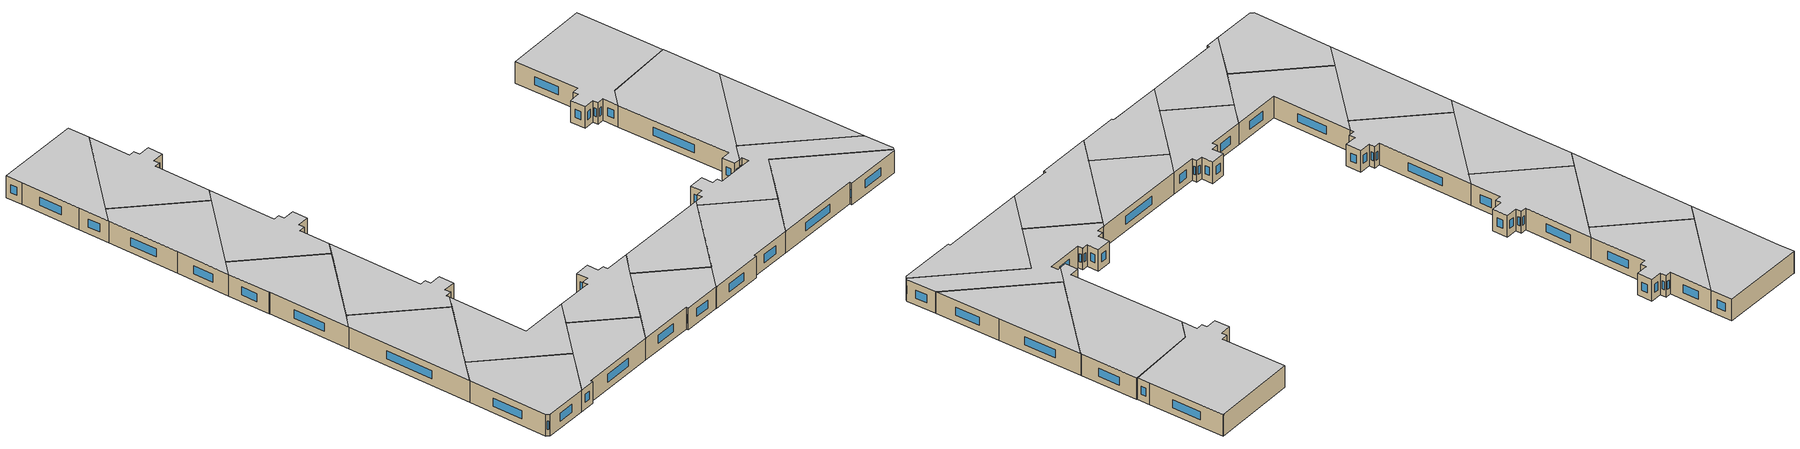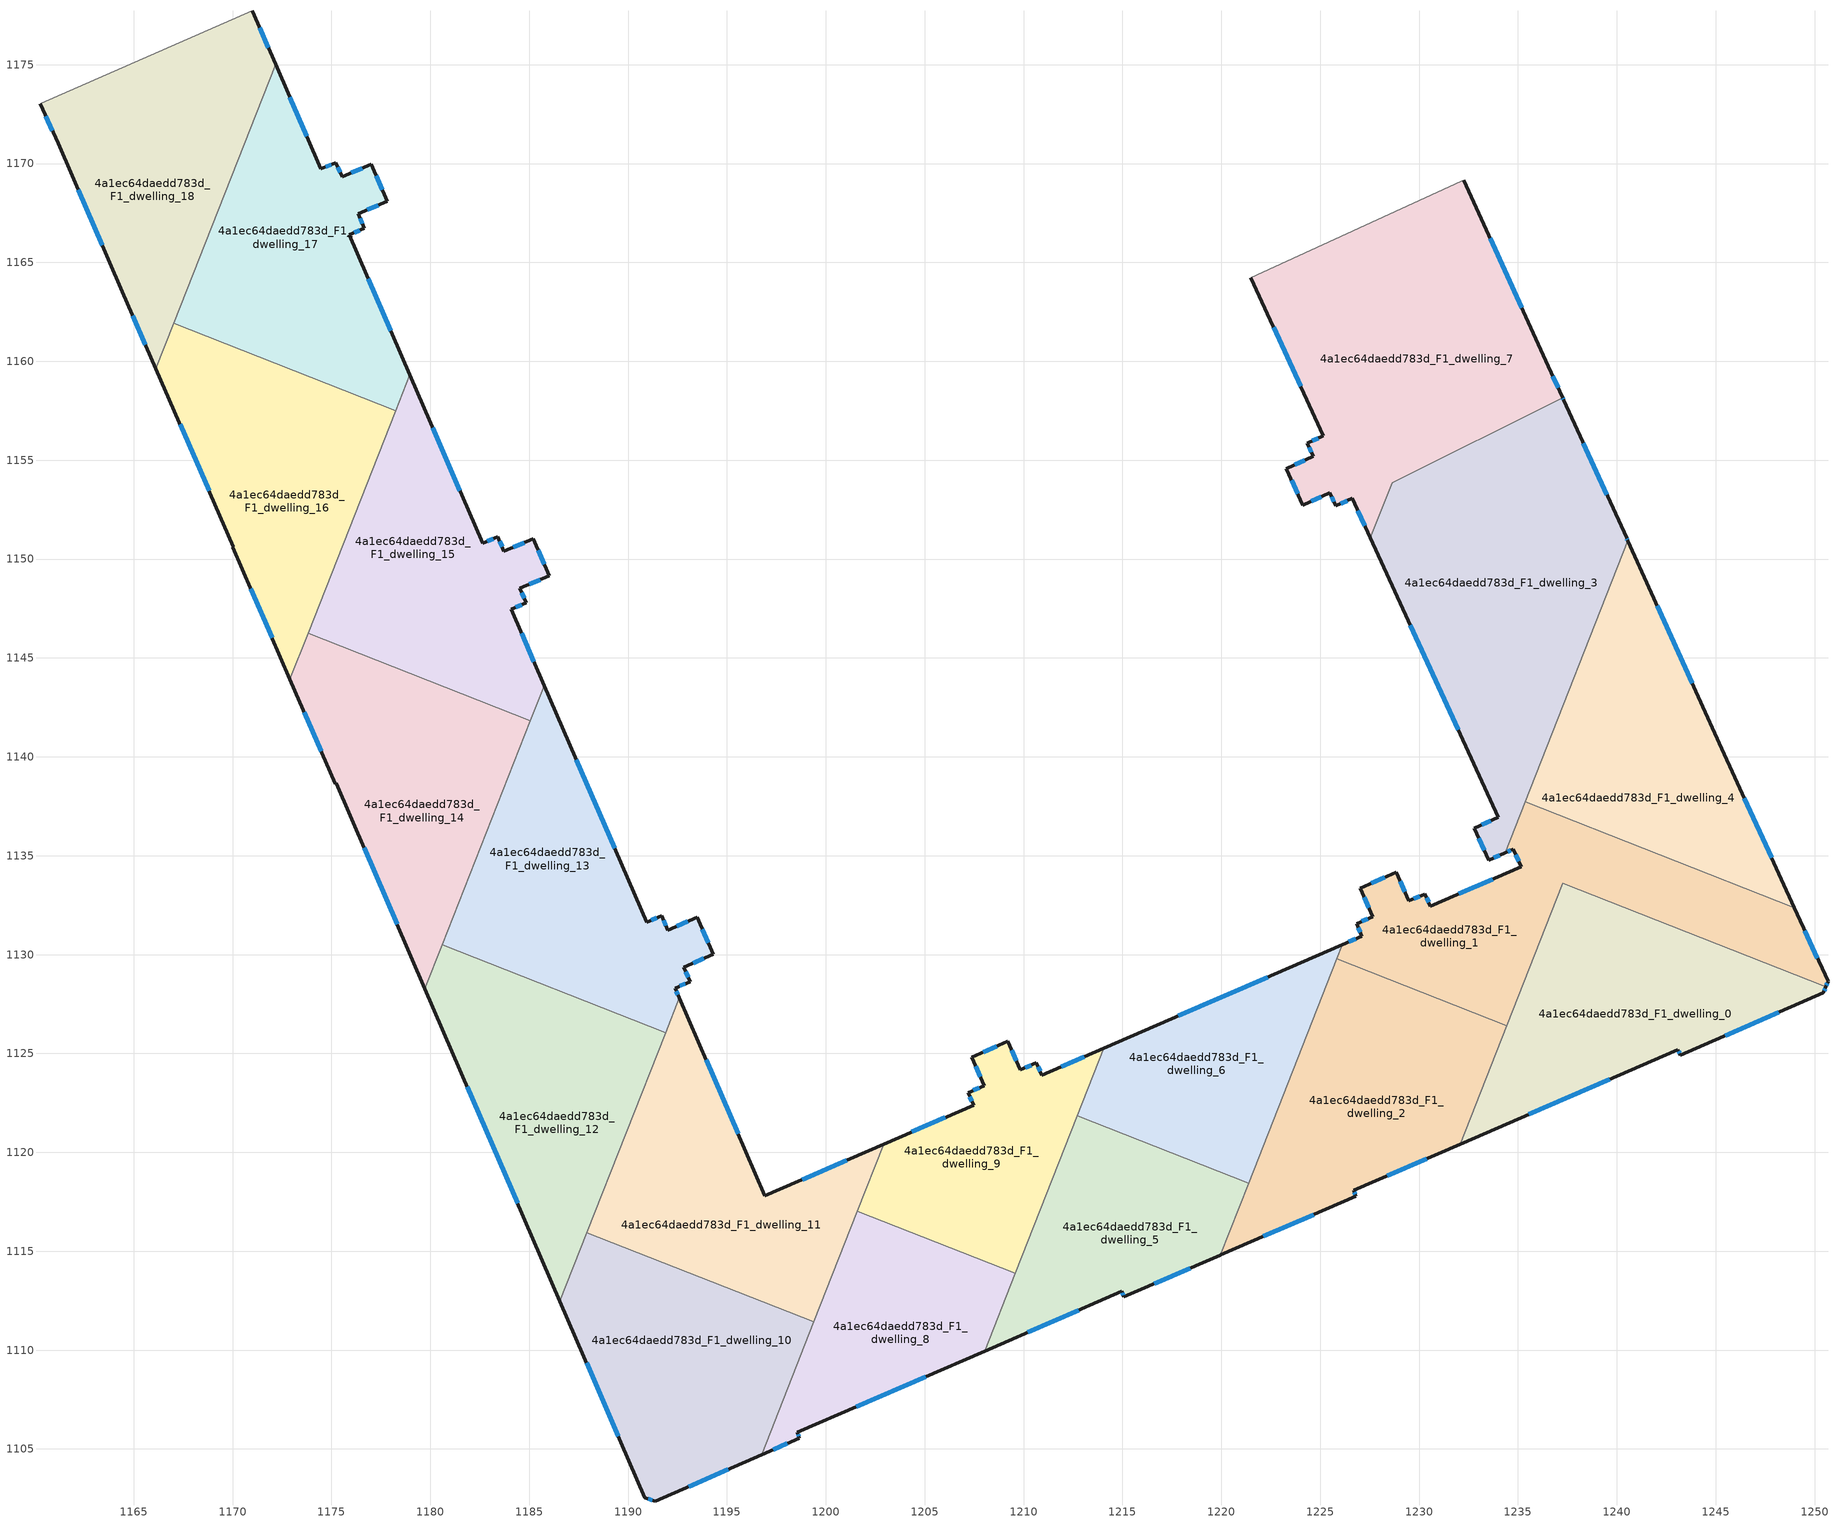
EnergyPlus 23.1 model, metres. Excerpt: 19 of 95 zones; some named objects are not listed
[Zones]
4a1ec64daedd783d_F1_dwelling_0
 floor to 4a1ec64daedd783d_F0_dwelling_0 (EU_floor_Construction): 1250.56,1128.37 1250.45,1128.08 1243.2,1124.92 1243.09,1125.2 1232.09,1120.42 1237.27,1133.6 z3
 wall outside (EU_wall_Construction): 1232.09,1120.42 1243.09,1125.2 1243.2,1124.92 1250.45,1128.08 1250.56,1128.37 z3:6
 wall to 4a1ec64daedd783d_F1_dwelling_1 (EU_wall_Construction): 1250.56,1128.37 1237.27,1133.6 1234.44,1126.4 z3:6
 wall to 4a1ec64daedd783d_F1_dwelling_2 (EU_wall_Construction): 1234.44,1126.4 1232.09,1120.42 z3:6
 window (EU_Window_Construction): 1243.13,1125.11 1243.17,1125.01 / 1235.54,1121.92 1239.64,1123.7 / 1250.48,1128.17 1250.53,1128.28 / 1245.47,1125.91 1248.18,1127.09 z3.94:5.06
 ceiling to 4a1ec64daedd783d_F2_dwelling_0 (EU_floor_Construction): 1250.45,1128.08 1250.56,1128.37 1237.27,1133.6 1232.09,1120.42 1243.09,1125.2 1243.2,1124.92 z6
4a1ec64daedd783d_F1_dwelling_1
 floor to 4a1ec64daedd783d_F0_dwelling_1 (EU_floor_Construction): 1248.98,1132.36 1250.68,1128.65 1250.56,1128.37 1237.27,1133.6 1234.44,1126.4 1225.84,1129.79 1226.12,1130.51 1227.11,1130.94 1226.84,1131.57 1227.65,1131.92 1227.02,1133.37 1228.85,1134.16 1229.48,1132.72 1230.28,1133.06 1230.29,1133.07 1230.56,1132.45 1235.16,1134.44 1234.75,1135.33 1234.35,1135.14 1235.36,1137.72 z3
 wall outside (EU_wall_Construction): 1234.35,1135.14 1234.75,1135.33 1235.16,1134.44 1230.56,1132.45 1230.29,1133.07 1230.28,1133.06 1229.48,1132.72 1228.85,1134.16 1227.02,1133.37 1227.65,1131.92 1226.84,1131.57 1227.11,1130.94 1226.12,1130.51 / 1250.56,1128.37 1250.68,1128.65 1248.98,1132.36 z3:6
 wall to 4a1ec64daedd783d_F1_dwelling_2 (EU_wall_Construction): 1225.84,1129.79 1234.44,1126.4 z3:6
 wall to 4a1ec64daedd783d_F1_dwelling_4 (EU_wall_Construction): 1248.98,1132.36 1235.36,1137.72 z3:6
 wall to 4a1ec64daedd783d_F1_dwelling_6 (EU_wall_Construction): 1226.12,1130.51 1225.84,1129.79 z3:6
 wall to 4a1ec64daedd783d_F1_dwelling_3 (EU_wall_Construction): 1235.36,1137.72 1234.35,1135.14 z3:6
 window (EU_Window_Construction): 1226.8,1130.81 1226.43,1130.65 / 1226.92,1131.37 1227.02,1131.14 / 1227.39,1131.81 1227.09,1131.68 / 1227.22,1132.91 1227.45,1132.37 / 1228.28,1133.91 1227.59,1133.62 / 1229.28,1133.17 1229.05,1133.71 / 1230.03,1132.96 1229.73,1132.83 / 1230.48,1132.64 1230.38,1132.87 / 1233.72,1133.82 1232,1133.07 / 1234.88,1135.05 1235.03,1134.72 / 1234.47,1135.2 1234.62,1135.27 / 1250.15,1129.81 1249.51,1131.2 / 1250.6,1128.46 1250.64,1128.56 z3.94:5.06
 ceiling to 4a1ec64daedd783d_F2_dwelling_1 (EU_floor_Construction): 1250.56,1128.37 1250.68,1128.65 1248.98,1132.36 1235.36,1137.72 1234.35,1135.14 1234.75,1135.33 1235.16,1134.44 1230.56,1132.45 1230.29,1133.07 1230.28,1133.06 1229.48,1132.72 1228.85,1134.16 1227.02,1133.37 1227.65,1131.92 1226.84,1131.57 1227.11,1130.94 1226.12,1130.51 1225.84,1129.79 1234.44,1126.4 1237.27,1133.6 z6
4a1ec64daedd783d_F1_dwelling_10
 floor to 4a1ec64daedd783d_F0_dwelling_10 (EU_floor_Construction): 1199.39,1111.42 1196.75,1104.71 1191.38,1102.36 1190.85,1102.54 1186.56,1112.47 1187.92,1115.94 z3
 wall outside (EU_wall_Construction): 1186.56,1112.47 1190.85,1102.54 1191.38,1102.36 1196.75,1104.71 z3:6
 wall to 4a1ec64daedd783d_F1_dwelling_11 (EU_wall_Construction): 1199.39,1111.42 1187.92,1115.94 z3:6
 wall to 4a1ec64daedd783d_F1_dwelling_12 (EU_wall_Construction): 1187.92,1115.94 1186.56,1112.47 z3:6
 wall to 4a1ec64daedd783d_F1_dwelling_8 (EU_wall_Construction): 1196.75,1104.71 1199.39,1111.42 z3:6
 window (EU_Window_Construction): 1191.02,1102.48 1191.21,1102.41 / 1187.9,1109.36 1189.5,1105.65 / 1193.06,1103.09 1195.07,1103.97 z3.94:5.06
 ceiling to 4a1ec64daedd783d_F2_dwelling_10 (EU_floor_Construction): 1196.75,1104.71 1199.39,1111.42 1187.92,1115.94 1186.56,1112.47 1190.85,1102.54 1191.38,1102.36 z6
4a1ec64daedd783d_F1_dwelling_11
 floor to 4a1ec64daedd783d_F0_dwelling_11 (EU_floor_Construction): 1202.93,1120.42 1199.39,1111.42 1187.92,1115.94 1192.59,1127.81 1196.92,1117.8 z3
 wall outside (EU_wall_Construction): 1202.93,1120.42 1196.92,1117.8 1192.59,1127.81 z3:6
 wall to 4a1ec64daedd783d_F1_dwelling_9 (EU_wall_Construction): 1201.6,1117.03 1202.93,1120.42 z3:6
 wall to 4a1ec64daedd783d_F1_dwelling_13 (EU_wall_Construction): 1192.59,1127.81 1191.9,1126.06 z3:6
 wall to 4a1ec64daedd783d_F1_dwelling_12 (EU_wall_Construction): 1191.9,1126.06 1187.92,1115.94 z3:6
 wall to 4a1ec64daedd783d_F1_dwelling_8 (EU_wall_Construction): 1199.39,1111.42 1201.6,1117.03 z3:6
 window (EU_Window_Construction): 1201.05,1119.6 1198.81,1118.62 / 1195.56,1120.94 1193.95,1124.67 z3.94:5.06
 ceiling to 4a1ec64daedd783d_F2_dwelling_11 (EU_floor_Construction): 1199.39,1111.42 1202.93,1120.42 1196.92,1117.8 1192.59,1127.81 1187.92,1115.94 z6
4a1ec64daedd783d_F1_dwelling_12
 floor to 4a1ec64daedd783d_F0_dwelling_12 (EU_floor_Construction): 1191.9,1126.06 1186.56,1112.47 1179.73,1128.27 1180.61,1130.5 z3
 wall outside (EU_wall_Construction): 1179.73,1128.27 1186.56,1112.47 z3:6
 wall to 4a1ec64daedd783d_F1_dwelling_13 (EU_wall_Construction): 1191.9,1126.06 1180.61,1130.5 z3:6
 wall to 4a1ec64daedd783d_F1_dwelling_14 (EU_wall_Construction): 1180.61,1130.5 1179.73,1128.27 z3:6
 window (EU_Window_Construction): 1181.87,1123.32 1184.42,1117.42 z3.94:5.06
 ceiling to 4a1ec64daedd783d_F2_dwelling_12 (EU_floor_Construction): 1186.56,1112.47 1191.9,1126.06 1180.61,1130.5 1179.73,1128.27 z6
4a1ec64daedd783d_F1_dwelling_13
 floor to 4a1ec64daedd783d_F0_dwelling_13 (EU_floor_Construction): 1185.76,1143.6 1190.94,1131.64 1191.7,1131.97 1192.01,1131.24 1193.49,1131.88 1194.3,1130.01 1192.82,1129.37 1193.14,1128.64 1192.38,1128.31 1192.59,1127.81 1191.9,1126.06 1180.61,1130.5 z3
 wall outside (EU_wall_Construction): 1192.59,1127.81 1192.38,1128.31 1193.14,1128.64 1192.82,1129.37 1194.3,1130.01 1193.49,1131.88 1192.01,1131.24 1191.7,1131.97 1190.94,1131.64 1185.76,1143.6 z3:6
 wall to 4a1ec64daedd783d_F1_dwelling_15 (EU_wall_Construction): 1185.76,1143.6 1185.06,1141.82 z3:6
 wall to 4a1ec64daedd783d_F1_dwelling_14 (EU_wall_Construction): 1185.06,1141.82 1180.61,1130.5 z3:6
 window (EU_Window_Construction): 1191.46,1131.87 1191.17,1131.74 / 1191.91,1131.47 1191.79,1131.74 / 1193.03,1131.68 1192.47,1131.44 / 1194.05,1130.59 1193.74,1131.29 / 1193.28,1129.57 1193.84,1129.81 / 1193.04,1128.87 1192.92,1129.14 / 1192.61,1128.41 1192.9,1128.54 / 1192.53,1127.97 1192.44,1128.15 / 1189.32,1135.39 1187.39,1139.85 z3.94:5.06
 ceiling to 4a1ec64daedd783d_F2_dwelling_13 (EU_floor_Construction): 1191.9,1126.06 1192.59,1127.81 1192.38,1128.31 1193.14,1128.64 1192.82,1129.37 1194.3,1130.01 1193.49,1131.88 1192.01,1131.24 1191.7,1131.97 1190.94,1131.64 1185.76,1143.6 1180.61,1130.5 z6
4a1ec64daedd783d_F1_dwelling_14
 floor to 4a1ec64daedd783d_F0_dwelling_14 (EU_floor_Construction): 1185.06,1141.82 1179.73,1128.27 1175.24,1138.66 1175.19,1138.63 1172.9,1143.92 1173.82,1146.24 z3
 wall outside (EU_wall_Construction): 1172.9,1143.92 1175.19,1138.63 1175.24,1138.66 1179.73,1128.27 z3:6
 wall to 4a1ec64daedd783d_F1_dwelling_15 (EU_wall_Construction): 1185.06,1141.82 1173.82,1146.24 z3:6
 wall to 4a1ec64daedd783d_F1_dwelling_16 (EU_wall_Construction): 1173.82,1146.24 1172.9,1143.92 z3:6
 window (EU_Window_Construction): 1176.65,1135.41 1178.32,1131.53 / 1173.62,1142.26 1174.47,1140.29 z3.94:5.06
 ceiling to 4a1ec64daedd783d_F2_dwelling_14 (EU_floor_Construction): 1179.73,1128.27 1185.06,1141.82 1173.82,1146.24 1172.9,1143.92 1175.19,1138.63 1175.24,1138.66 z6
4a1ec64daedd783d_F1_dwelling_15
 floor to 4a1ec64daedd783d_F0_dwelling_15 (EU_floor_Construction): 1178.96,1159.32 1182.65,1150.79 1183.41,1151.12 1183.73,1150.4 1185.2,1151.04 1186.02,1149.16 1184.54,1148.52 1184.85,1147.79 1184.09,1147.47 1185.76,1143.6 1185.06,1141.82 1173.82,1146.24 z3
 wall outside (EU_wall_Construction): 1185.76,1143.6 1184.09,1147.47 1184.85,1147.79 1184.54,1148.52 1186.02,1149.16 1185.2,1151.04 1183.73,1150.4 1183.41,1151.12 1182.65,1150.79 1178.96,1159.32 z3:6
 wall to 4a1ec64daedd783d_F1_dwelling_17 (EU_wall_Construction): 1178.96,1159.32 1178.25,1157.51 z3:6
 wall to 4a1ec64daedd783d_F1_dwelling_16 (EU_wall_Construction): 1178.25,1157.51 1173.82,1146.24 z3:6
 window (EU_Window_Construction): 1183.17,1151.02 1182.89,1150.9 / 1183.63,1150.62 1183.51,1150.9 / 1184.74,1150.84 1184.19,1150.6 / 1185.76,1149.75 1185.46,1150.45 / 1185,1148.72 1185.55,1148.96 / 1184.75,1148.02 1184.63,1148.29 / 1184.33,1147.57 1184.61,1147.69 / 1185.24,1144.81 1184.62,1146.26 / 1181.5,1153.47 1180.12,1156.65 z3.94:5.06
 ceiling to 4a1ec64daedd783d_F2_dwelling_15 (EU_floor_Construction): 1185.06,1141.82 1185.76,1143.6 1184.09,1147.47 1184.85,1147.79 1184.54,1148.52 1186.02,1149.16 1185.2,1151.04 1183.73,1150.4 1183.41,1151.12 1182.65,1150.79 1178.96,1159.32 1173.82,1146.24 z6
4a1ec64daedd783d_F1_dwelling_16
 floor to 4a1ec64daedd783d_F0_dwelling_16 (EU_floor_Construction): 1178.25,1157.51 1172.9,1143.92 1170.01,1150.61 1170.05,1150.63 1166.12,1159.63 1167.03,1161.93 z3
 wall outside (EU_wall_Construction): 1166.12,1159.63 1170.05,1150.63 1170.01,1150.61 1172.9,1143.92 z3:6
 wall to 4a1ec64daedd783d_F1_dwelling_17 (EU_wall_Construction): 1178.25,1157.51 1167.03,1161.93 z3:6
 wall to 4a1ec64daedd783d_F1_dwelling_18 (EU_wall_Construction): 1167.03,1161.93 1166.12,1159.63 z3:6
 window (EU_Window_Construction): 1167.35,1156.81 1168.82,1153.45 / 1170.92,1148.51 1172,1146.01 z3.94:5.06
 ceiling to 4a1ec64daedd783d_F2_dwelling_16 (EU_floor_Construction): 1172.9,1143.92 1178.25,1157.51 1167.03,1161.93 1166.12,1159.63 1170.05,1150.63 1170.01,1150.61 z6
4a1ec64daedd783d_F1_dwelling_17
 floor to 4a1ec64daedd783d_F0_dwelling_17 (EU_floor_Construction): 1177.02,1169.97 1177.83,1168.09 1176.35,1167.45 1176.66,1166.73 1175.91,1166.4 1178.96,1159.32 1178.25,1157.51 1167.03,1161.93 1172.18,1175.01 1174.46,1169.73 1175.22,1170.05 1175.54,1169.33 z3
 wall outside (EU_wall_Construction): 1178.96,1159.32 1175.91,1166.4 1176.66,1166.73 1176.35,1167.45 1177.83,1168.09 1177.02,1169.97 1175.54,1169.33 1175.22,1170.05 1174.46,1169.73 1172.18,1175.01 z3:6
 wall to 4a1ec64daedd783d_F1_dwelling_18 (EU_wall_Construction): 1172.18,1175.01 1167.03,1161.93 z3:6
 window (EU_Window_Construction): 1175.44,1169.55 1175.32,1169.83 / 1176.55,1169.77 1176,1169.53 / 1177.57,1168.68 1177.27,1169.38 / 1176.81,1167.65 1177.36,1167.89 / 1176.56,1166.95 1176.45,1167.23 / 1176.14,1166.5 1176.43,1166.62 / 1178.01,1161.54 1176.86,1164.18 / 1173.75,1171.38 1172.89,1173.36 / 1174.99,1169.95 1174.7,1169.83 z3.94:5.06
 ceiling to 4a1ec64daedd783d_F2_dwelling_17 (EU_floor_Construction): 1178.25,1157.51 1178.96,1159.32 1175.91,1166.4 1176.66,1166.73 1176.35,1167.45 1177.83,1168.09 1177.02,1169.97 1175.54,1169.33 1175.22,1170.05 1174.46,1169.73 1172.18,1175.01 1167.03,1161.93 z6
4a1ec64daedd783d_F1_dwelling_18
 floor to 4a1ec64daedd783d_F0_dwelling_18 (EU_floor_Construction): 1171,1177.73 1172.18,1175.01 1166.12,1159.63 1164.43,1163.51 1161.18,1171.02 1160.26,1173.04 1160.32,1173.06 z3
 wall outside (EU_wall_Construction): 1172.18,1175.01 1171,1177.73 / 1160.26,1173.04 1161.18,1171.02 1164.43,1163.51 1166.12,1159.63 z3:6
 wall adiabatic (EU_wall_Construction): 1171,1177.73 1160.32,1173.06 1160.26,1173.04 z3:6
 window (EU_Window_Construction): 1171.81,1175.86 1171.37,1176.88 / 1164.96,1162.3 1165.59,1160.84 / 1162.2,1168.67 1163.41,1165.87 / 1160.55,1172.41 1160.89,1171.65 z3.94:5.06
 ceiling to 4a1ec64daedd783d_F2_dwelling_18 (EU_floor_Construction): 1166.12,1159.63 1172.18,1175.01 1171,1177.73 1160.32,1173.06 1160.26,1173.04 1161.18,1171.02 1164.43,1163.51 z6
4a1ec64daedd783d_F1_dwelling_2
 floor to 4a1ec64daedd783d_F0_dwelling_2 (EU_floor_Construction): 1234.44,1126.4 1232.09,1120.42 1226.7,1118.08 1226.8,1117.79 1219.98,1114.82 1219.94,1114.8 1225.84,1129.79 z3
 wall outside (EU_wall_Construction): 1219.94,1114.8 1219.98,1114.82 1226.8,1117.79 1226.7,1118.08 1232.09,1120.42 z3:6
 wall to 4a1ec64daedd783d_F1_dwelling_5 (EU_wall_Construction): 1221.38,1118.44 1219.94,1114.8 z3:6
 wall to 4a1ec64daedd783d_F1_dwelling_6 (EU_wall_Construction): 1225.84,1129.79 1221.38,1118.45 z3:6
 window (EU_Window_Construction): 1226.77,1117.88 1226.73,1117.99 / 1222.12,1115.75 1224.66,1116.86 / 1228.39,1118.81 1230.4,1119.68 z3.94:5.06
 ceiling to 4a1ec64daedd783d_F2_dwelling_2 (EU_floor_Construction): 1232.09,1120.42 1234.44,1126.4 1225.84,1129.79 1219.94,1114.8 1219.98,1114.82 1226.8,1117.79 1226.7,1118.08 z6
4a1ec64daedd783d_F1_dwelling_3
 floor to 4a1ec64daedd783d_F0_dwelling_3 (EU_floor_Construction): 1237.31,1158.03 1240.49,1151.08 1240.56,1150.93 1234.35,1135.14 1233.53,1134.77 1232.79,1136.39 1234.01,1136.95 1227.53,1151.07 1228.63,1153.87 1237.25,1158.17 z3
 wall outside (EU_wall_Construction): 1240.56,1150.93 1240.49,1151.08 1237.31,1158.03 1237.25,1158.17 / 1227.53,1151.07 1234.01,1136.95 1232.79,1136.39 1233.53,1134.77 1234.35,1135.14 z3:6
 wall to 4a1ec64daedd783d_F1_dwelling_7 (EU_wall_Construction): 1237.25,1158.17 1228.63,1153.87 1227.53,1151.07 z3:6
 wall to 4a1ec64daedd783d_F1_dwelling_4 (EU_wall_Construction): 1235.36,1137.72 1240.56,1150.93 z3:6
 window (EU_Window_Construction): 1239.49,1153.26 1238.31,1155.85 / 1240.54,1150.98 1240.51,1151.03 / 1233.79,1134.89 1234.09,1135.02 / 1233.02,1135.89 1233.3,1135.28 / 1233.62,1136.78 1233.17,1136.57 / 1229.56,1146.64 1231.98,1141.38 / 1237.29,1158.07 1237.27,1158.12 z3.94:5.06
 ceiling to 4a1ec64daedd783d_F2_dwelling_3 (EU_floor_Construction): 1234.35,1135.14 1240.56,1150.93 1240.49,1151.08 1237.31,1158.03 1237.25,1158.17 1228.63,1153.87 1227.53,1151.07 1234.01,1136.95 1232.79,1136.39 1233.53,1134.77 z6
4a1ec64daedd783d_F1_dwelling_4
 floor to 4a1ec64daedd783d_F0_dwelling_4 (EU_floor_Construction): 1240.56,1150.93 1245.3,1140.42 1248.98,1132.36 1235.36,1137.72 z3
 wall outside (EU_wall_Construction): 1248.98,1132.36 1245.3,1140.42 1240.56,1150.93 z3:6
 window (EU_Window_Construction): 1247.83,1134.89 1246.45,1137.89 / 1243.81,1143.71 1242.04,1147.64 z3.94:5.06
 ceiling to 4a1ec64daedd783d_F2_dwelling_4 (EU_floor_Construction): 1248.98,1132.36 1245.3,1140.42 1240.56,1150.93 1235.36,1137.72 z6
4a1ec64daedd783d_F1_dwelling_5
 floor to 4a1ec64daedd783d_F0_dwelling_5 (EU_floor_Construction): 1221.38,1118.45 1219.94,1114.8 1215.07,1112.7 1214.97,1112.97 1208.03,1109.95 1212.71,1121.85 z3
 wall outside (EU_wall_Construction): 1208.03,1109.95 1214.97,1112.97 1215.07,1112.7 1219.94,1114.8 z3:6
 wall to 4a1ec64daedd783d_F1_dwelling_6 (EU_wall_Construction): 1221.38,1118.45 1212.71,1121.85 z3:6
 wall to 4a1ec64daedd783d_F1_dwelling_9 (EU_wall_Construction): 1212.71,1121.85 1209.58,1113.89 z3:6
 wall to 4a1ec64daedd783d_F1_dwelling_8 (EU_wall_Construction): 1209.58,1113.89 1208.03,1109.95 z3:6
 window (EU_Window_Construction): 1215,1112.89 1215.04,1112.79 / 1210.2,1110.9 1212.79,1112.03 / 1216.6,1113.36 1218.42,1114.15 z3.94:5.06
 ceiling to 4a1ec64daedd783d_F2_dwelling_5 (EU_floor_Construction): 1219.94,1114.8 1221.38,1118.45 1212.71,1121.85 1208.03,1109.95 1214.97,1112.97 1215.07,1112.7 z6
4a1ec64daedd783d_F1_dwelling_6
 floor to 4a1ec64daedd783d_F0_dwelling_6 (EU_floor_Construction): 1226.12,1130.51 1221.38,1118.45 1212.71,1121.85 1214.05,1125.25 z3
 wall outside (EU_wall_Construction): 1226.12,1130.51 1214.05,1125.25 z3:6
 wall to 4a1ec64daedd783d_F1_dwelling_9 (EU_wall_Construction): 1214.05,1125.25 1212.71,1121.85 z3:6
 window (EU_Window_Construction): 1222.34,1128.86 1217.83,1126.9 z3.94:5.06
 ceiling to 4a1ec64daedd783d_F2_dwelling_6 (EU_floor_Construction): 1221.38,1118.45 1226.12,1130.51 1214.05,1125.25 1212.71,1121.85 z6
4a1ec64daedd783d_F1_dwelling_7
 floor to 4a1ec64daedd783d_F0_dwelling_7 (EU_floor_Construction): 1232.26,1169.16 1236.54,1159.75 1237.25,1158.17 1228.63,1153.87 1227.53,1151.07 1226.61,1153.07 1225.79,1152.69 1225.49,1153.36 1224.13,1152.73 1223.29,1154.58 1224.64,1155.2 1224.34,1155.86 1225.16,1156.24 1221.5,1164.23 1232.14,1169.11 z3
 wall outside (EU_wall_Construction): 1221.5,1164.23 1225.16,1156.24 1224.34,1155.86 1224.64,1155.2 1223.29,1154.58 1224.13,1152.73 1225.49,1153.36 1225.79,1152.69 1226.61,1153.07 1227.53,1151.07 / 1237.25,1158.17 1236.54,1159.75 1232.26,1169.16 z3:6
 wall adiabatic (EU_wall_Construction): 1232.26,1169.16 1232.14,1169.11 1221.5,1164.23 z3:6
 window (EU_Window_Construction): 1226.05,1152.81 1226.36,1152.95 / 1225.58,1153.15 1225.7,1152.9 / 1224.56,1152.93 1225.06,1153.16 / 1223.55,1154 1223.87,1153.31 / 1224.22,1155 1223.71,1154.77 / 1224.43,1155.65 1224.55,1155.41 / 1224.9,1156.12 1224.6,1155.98 / 1222.65,1161.73 1224.01,1158.74 / 1235.2,1162.7 1233.6,1166.21 / 1237.03,1158.66 1236.76,1159.25 / 1226.9,1152.44 1227.25,1151.7 z3.94:5.06
 ceiling to 4a1ec64daedd783d_F2_dwelling_7 (EU_floor_Construction): 1237.25,1158.17 1236.54,1159.75 1232.26,1169.16 1232.14,1169.11 1221.5,1164.23 1225.16,1156.24 1224.34,1155.86 1224.64,1155.2 1223.29,1154.58 1224.13,1152.73 1225.49,1153.36 1225.79,1152.69 1226.61,1153.07 1227.53,1151.07 1228.63,1153.87 z6
4a1ec64daedd783d_F1_dwelling_8
 floor to 4a1ec64daedd783d_F0_dwelling_8 (EU_floor_Construction): 1209.58,1113.89 1208.03,1109.95 1198.57,1105.84 1198.66,1105.54 1196.75,1104.71 1201.6,1117.03 z3
 wall outside (EU_wall_Construction): 1196.75,1104.71 1198.66,1105.54 1198.57,1105.84 1208.03,1109.95 z3:6
 wall to 4a1ec64daedd783d_F1_dwelling_9 (EU_wall_Construction): 1209.58,1113.89 1201.6,1117.03 z3:6
 window (EU_Window_Construction): 1198.63,1105.63 1198.6,1105.74 / 1197.35,1104.97 1198.06,1105.28 / 1201.53,1107.13 1205.06,1108.66 z3.94:5.06
 ceiling to 4a1ec64daedd783d_F2_dwelling_8 (EU_floor_Construction): 1208.03,1109.95 1209.58,1113.89 1201.6,1117.03 1196.75,1104.71 1198.66,1105.54 1198.57,1105.84 z6
4a1ec64daedd783d_F1_dwelling_9
 floor to 4a1ec64daedd783d_F0_dwelling_9 (EU_floor_Construction): 1214.05,1125.25 1209.58,1113.89 1201.6,1117.03 1202.93,1120.42 1207.47,1122.39 1207.2,1123.02 1208.01,1123.37 1207.38,1124.82 1209.21,1125.62 1209.83,1124.19 1209.84,1124.17 1210.65,1124.52 1210.93,1123.9 z3
 wall outside (EU_wall_Construction): 1214.05,1125.25 1210.93,1123.9 1210.65,1124.52 1209.84,1124.17 1209.83,1124.19 1209.21,1125.62 1207.38,1124.82 1208.01,1123.37 1207.2,1123.02 1207.47,1122.39 1202.93,1120.42 z3:6
 window (EU_Window_Construction): 1206.05,1121.77 1204.35,1121.04 / 1207.28,1122.82 1207.38,1122.59 / 1207.75,1123.26 1207.45,1123.13 / 1207.58,1124.37 1207.81,1123.83 / 1208.64,1125.37 1207.95,1125.07 / 1209.64,1124.64 1209.41,1125.17 / 1210.4,1124.41 1210.09,1124.28 / 1210.84,1124.09 1210.74,1124.33 / 1213.07,1124.83 1211.9,1124.32 z3.94:5.06
 ceiling to 4a1ec64daedd783d_F2_dwelling_9 (EU_floor_Construction): 1209.58,1113.89 1214.05,1125.25 1210.93,1123.9 1210.65,1124.52 1209.84,1124.17 1209.83,1124.19 1209.21,1125.62 1207.38,1124.82 1208.01,1123.37 1207.2,1123.02 1207.47,1122.39 1202.93,1120.42 1201.6,1117.03 z6
[Building]
EU S2 Campaign: North Axis=0; Terrain=City; Solar Distribution=FullExterior
[Site:Location]
Vienna: Latitude=48; Longitude=16.5; Time Zone=1; Elevation=183
[SizingPeriod:WeatherFileDays]
AnnualSizingPeriod: Begin Month=1; Begin Day of Month=1; End Month=12; End Day of Month=31; Day of Week for Start Day=Monday; Use Weather File Daylight Saving Period=No; Use Weather File Rain and Snow Indicators=No
[MATERIAL]
EU_InternalMass_Material: Roughness=MediumRough; Thickness=0.1; Conductivity=1; Density=1800; Specific Heat=900; Thermal Absorptance=0.9; Solar Absorptance=0.7; Visible Absorptance=0.7
[MATERIAL:NOMASS] Roughness=MediumRough; Thermal Absorptance=0.9; Solar Absorptance=0.7; Visible Absorptance=0.7
Name | Thermal Resistance
EU_wall_NoMass | 0.914258
EU_floor_NoMass | 1.09711
[WINDOWMATERIAL:SIMPLEGLAZINGSYSTEM]
EU_Window_SimpleGlazing: UFactor=2.09642; Solar Heat Gain Coefficient=0.65; Visible Transmittance=0.65
[CONSTRUCTION]
EU_wall_Construction: EU_wall_NoMass
EU_floor_Construction: EU_floor_NoMass
EU_Window_Construction: EU_Window_SimpleGlazing
EU_InternalMass_Construction: EU_InternalMass_Material
[ZONE] Type=1; Multiplier=1; Ceiling Height=autocalculate; Floor Area=autocalculate; Part of Total Floor Area=Yes
Name | Volume
4a1ec64daedd783d_F1_dwelling_0 | 308.501
4a1ec64daedd783d_F1_dwelling_1 | 310.837
4a1ec64daedd783d_F1_dwelling_10 | 307.521
4a1ec64daedd783d_F1_dwelling_11 | 307.512
4a1ec64daedd783d_F1_dwelling_12 | 309.465
4a1ec64daedd783d_F1_dwelling_13 | 309.435
4a1ec64daedd783d_F1_dwelling_14 | 308.497
4a1ec64daedd783d_F1_dwelling_15 | 308.499
4a1ec64daedd783d_F1_dwelling_16 | 308.516
4a1ec64daedd783d_F1_dwelling_17 | 308.492
4a1ec64daedd783d_F1_dwelling_18 | 308.454
4a1ec64daedd783d_F1_dwelling_2 | 313.151
4a1ec64daedd783d_F1_dwelling_3 | 475.063
4a1ec64daedd783d_F1_dwelling_4 | 310.839
4a1ec64daedd783d_F1_dwelling_5 | 232.154
4a1ec64daedd783d_F1_dwelling_6 | 232.188
4a1ec64daedd783d_F1_dwelling_7 | 460.265
4a1ec64daedd783d_F1_dwelling_8 | 220.937
4a1ec64daedd783d_F1_dwelling_9 | 220.929
[INTERNALMASS] Construction=EU_InternalMass_Construction
Name | Zone or ZoneList | Surface Area
4a1ec64daedd783d_F1_dwelling_0_EU_InternalMass | 4a1ec64daedd783d_F1_dwelling_0 | 102.833
4a1ec64daedd783d_F1_dwelling_1_EU_InternalMass | 4a1ec64daedd783d_F1_dwelling_1 | 103.612
4a1ec64daedd783d_F1_dwelling_2_EU_InternalMass | 4a1ec64daedd783d_F1_dwelling_2 | 104.384
4a1ec64daedd783d_F1_dwelling_3_EU_InternalMass | 4a1ec64daedd783d_F1_dwelling_3 | 158.36
4a1ec64daedd783d_F1_dwelling_4_EU_InternalMass | 4a1ec64daedd783d_F1_dwelling_4 | 103.612
4a1ec64daedd783d_F1_dwelling_5_EU_InternalMass | 4a1ec64daedd783d_F1_dwelling_5 | 77.3871
4a1ec64daedd783d_F1_dwelling_6_EU_InternalMass | 4a1ec64daedd783d_F1_dwelling_6 | 77.3955
4a1ec64daedd783d_F1_dwelling_7_EU_InternalMass | 4a1ec64daedd783d_F1_dwelling_7 | 153.421
4a1ec64daedd783d_F1_dwelling_8_EU_InternalMass | 4a1ec64daedd783d_F1_dwelling_8 | 73.6453
4a1ec64daedd783d_F1_dwelling_9_EU_InternalMass | 4a1ec64daedd783d_F1_dwelling_9 | 73.6432
4a1ec64daedd783d_F1_dwelling_10_EU_InternalMass | 4a1ec64daedd783d_F1_dwelling_10 | 102.509
4a1ec64daedd783d_F1_dwelling_11_EU_InternalMass | 4a1ec64daedd783d_F1_dwelling_11 | 102.502
4a1ec64daedd783d_F1_dwelling_12_EU_InternalMass | 4a1ec64daedd783d_F1_dwelling_12 | 103.158
4a1ec64daedd783d_F1_dwelling_13_EU_InternalMass | 4a1ec64daedd783d_F1_dwelling_13 | 103.147
4a1ec64daedd783d_F1_dwelling_14_EU_InternalMass | 4a1ec64daedd783d_F1_dwelling_14 | 102.83
4a1ec64daedd783d_F1_dwelling_15_EU_InternalMass | 4a1ec64daedd783d_F1_dwelling_15 | 102.833
4a1ec64daedd783d_F1_dwelling_16_EU_InternalMass | 4a1ec64daedd783d_F1_dwelling_16 | 102.838
4a1ec64daedd783d_F1_dwelling_17_EU_InternalMass | 4a1ec64daedd783d_F1_dwelling_17 | 102.83
4a1ec64daedd783d_F1_dwelling_18_EU_InternalMass | 4a1ec64daedd783d_F1_dwelling_18 | 102.818
[OTHEREQUIPMENT] Fuel Type=Electricity; Design Level Calculation Method=Watts/Area; Power per Zone Floor Area=1; Fraction Latent=0; Fraction Radiant=0; Fraction Lost=0; Carbon Dioxide Generation Rate=0; EndUse Subcategory=EU_Step8_InternalGains
Name | Zone or ZoneList or Space or SpaceList | Schedule
EU_Step8_InternalGain_4a1ec64daedd783d_F1_dwelling_0_f000 | 4a1ec64daedd783d_F1_dwelling_0 | EU_Step8_GainSchedule_4a1ec64daedd783d_F1_dwelling_0_f000
EU_Step8_InternalGain_4a1ec64daedd783d_F1_dwelling_1_f000 | 4a1ec64daedd783d_F1_dwelling_1 | EU_Step8_GainSchedule_4a1ec64daedd783d_F1_dwelling_1_f000
EU_Step8_InternalGain_4a1ec64daedd783d_F1_dwelling_2_f000 | 4a1ec64daedd783d_F1_dwelling_2 | EU_Step8_GainSchedule_4a1ec64daedd783d_F1_dwelling_2_f000
EU_Step8_InternalGain_4a1ec64daedd783d_F1_dwelling_3_f000 | 4a1ec64daedd783d_F1_dwelling_3 | EU_Step8_GainSchedule_4a1ec64daedd783d_F1_dwelling_3_f000
EU_Step8_InternalGain_4a1ec64daedd783d_F1_dwelling_4_f000 | 4a1ec64daedd783d_F1_dwelling_4 | EU_Step8_GainSchedule_4a1ec64daedd783d_F1_dwelling_4_f000
EU_Step8_InternalGain_4a1ec64daedd783d_F1_dwelling_5_f000 | 4a1ec64daedd783d_F1_dwelling_5 | EU_Step8_GainSchedule_4a1ec64daedd783d_F1_dwelling_5_f000
EU_Step8_InternalGain_4a1ec64daedd783d_F1_dwelling_6_f000 | 4a1ec64daedd783d_F1_dwelling_6 | EU_Step8_GainSchedule_4a1ec64daedd783d_F1_dwelling_6_f000
EU_Step8_InternalGain_4a1ec64daedd783d_F1_dwelling_7_f000 | 4a1ec64daedd783d_F1_dwelling_7 | EU_Step8_GainSchedule_4a1ec64daedd783d_F1_dwelling_7_f000
EU_Step8_InternalGain_4a1ec64daedd783d_F1_dwelling_8_f000 | 4a1ec64daedd783d_F1_dwelling_8 | EU_Step8_GainSchedule_4a1ec64daedd783d_F1_dwelling_8_f000
EU_Step8_InternalGain_4a1ec64daedd783d_F1_dwelling_9_f000 | 4a1ec64daedd783d_F1_dwelling_9 | EU_Step8_GainSchedule_4a1ec64daedd783d_F1_dwelling_9_f000
EU_Step8_InternalGain_4a1ec64daedd783d_F1_dwelling_10_f000 | 4a1ec64daedd783d_F1_dwelling_10 | EU_Step8_GainSchedule_4a1ec64daedd783d_F1_dwelling_10_f000
EU_Step8_InternalGain_4a1ec64daedd783d_F1_dwelling_11_f000 | 4a1ec64daedd783d_F1_dwelling_11 | EU_Step8_GainSchedule_4a1ec64daedd783d_F1_dwelling_11_f000
EU_Step8_InternalGain_4a1ec64daedd783d_F1_dwelling_12_f000 | 4a1ec64daedd783d_F1_dwelling_12 | EU_Step8_GainSchedule_4a1ec64daedd783d_F1_dwelling_12_f000
EU_Step8_InternalGain_4a1ec64daedd783d_F1_dwelling_13_f000 | 4a1ec64daedd783d_F1_dwelling_13 | EU_Step8_GainSchedule_4a1ec64daedd783d_F1_dwelling_13_f000
EU_Step8_InternalGain_4a1ec64daedd783d_F1_dwelling_14_f000 | 4a1ec64daedd783d_F1_dwelling_14 | EU_Step8_GainSchedule_4a1ec64daedd783d_F1_dwelling_14_f000
EU_Step8_InternalGain_4a1ec64daedd783d_F1_dwelling_15_f000 | 4a1ec64daedd783d_F1_dwelling_15 | EU_Step8_GainSchedule_4a1ec64daedd783d_F1_dwelling_15_f000
EU_Step8_InternalGain_4a1ec64daedd783d_F1_dwelling_16_f000 | 4a1ec64daedd783d_F1_dwelling_16 | EU_Step8_GainSchedule_4a1ec64daedd783d_F1_dwelling_16_f000
EU_Step8_InternalGain_4a1ec64daedd783d_F1_dwelling_17_f000 | 4a1ec64daedd783d_F1_dwelling_17 | EU_Step8_GainSchedule_4a1ec64daedd783d_F1_dwelling_17_f000
EU_Step8_InternalGain_4a1ec64daedd783d_F1_dwelling_18_f000 | 4a1ec64daedd783d_F1_dwelling_18 | EU_Step8_GainSchedule_4a1ec64daedd783d_F1_dwelling_18_f000
[ZONEVENTILATION:DESIGNFLOWRATE] Schedule=EU_AlwaysOn; Design Flow Rate Calculation Method=AirChanges/Hour; Air Changes per Hour=0.546891; Ventilation Type=Natural; Fan Pressure Rise=0; Fan Total Efficiency=1; Constant Term Coefficient=1; Temperature Term Coefficient=0; Velocity Term Coefficient=0; Velocity Squared Term Coefficient=0; Minimum Indoor Temperature=-100; Maximum Indoor Temperature=100; Delta Temperature=-100; Minimum Outdoor Temperature=-100; Maximum Outdoor Temperature=100; Maximum Wind Speed=40
Name | Zone or ZoneList or Space or SpaceList
EU_ConstantAir_4a1ec64daedd783d_F1_dwelling_0 | 4a1ec64daedd783d_F1_dwelling_0
EU_ConstantAir_4a1ec64daedd783d_F1_dwelling_1 | 4a1ec64daedd783d_F1_dwelling_1
EU_ConstantAir_4a1ec64daedd783d_F1_dwelling_2 | 4a1ec64daedd783d_F1_dwelling_2
EU_ConstantAir_4a1ec64daedd783d_F1_dwelling_3 | 4a1ec64daedd783d_F1_dwelling_3
EU_ConstantAir_4a1ec64daedd783d_F1_dwelling_4 | 4a1ec64daedd783d_F1_dwelling_4
EU_ConstantAir_4a1ec64daedd783d_F1_dwelling_5 | 4a1ec64daedd783d_F1_dwelling_5
EU_ConstantAir_4a1ec64daedd783d_F1_dwelling_6 | 4a1ec64daedd783d_F1_dwelling_6
EU_ConstantAir_4a1ec64daedd783d_F1_dwelling_7 | 4a1ec64daedd783d_F1_dwelling_7
EU_ConstantAir_4a1ec64daedd783d_F1_dwelling_8 | 4a1ec64daedd783d_F1_dwelling_8
EU_ConstantAir_4a1ec64daedd783d_F1_dwelling_9 | 4a1ec64daedd783d_F1_dwelling_9
EU_ConstantAir_4a1ec64daedd783d_F1_dwelling_10 | 4a1ec64daedd783d_F1_dwelling_10
EU_ConstantAir_4a1ec64daedd783d_F1_dwelling_11 | 4a1ec64daedd783d_F1_dwelling_11
EU_ConstantAir_4a1ec64daedd783d_F1_dwelling_12 | 4a1ec64daedd783d_F1_dwelling_12
EU_ConstantAir_4a1ec64daedd783d_F1_dwelling_13 | 4a1ec64daedd783d_F1_dwelling_13
EU_ConstantAir_4a1ec64daedd783d_F1_dwelling_14 | 4a1ec64daedd783d_F1_dwelling_14
EU_ConstantAir_4a1ec64daedd783d_F1_dwelling_15 | 4a1ec64daedd783d_F1_dwelling_15
EU_ConstantAir_4a1ec64daedd783d_F1_dwelling_16 | 4a1ec64daedd783d_F1_dwelling_16
EU_ConstantAir_4a1ec64daedd783d_F1_dwelling_17 | 4a1ec64daedd783d_F1_dwelling_17
EU_ConstantAir_4a1ec64daedd783d_F1_dwelling_18 | 4a1ec64daedd783d_F1_dwelling_18
[HVACTEMPLATE:ZONE:IDEALLOADSAIRSYSTEM] System Availability Schedule=EU_AlwaysOn; Maximum Heating Supply Air Temperature=50; Minimum Cooling Supply Air Temperature=13; Maximum Heating Supply Air Humidity Ratio=0.0156; Minimum Cooling Supply Air Humidity Ratio=0.0077; Heating Limit=NoLimit; Cooling Limit=NoLimit; Heating Availability Schedule=EU_AlwaysOn; Cooling Availability Schedule=EU_CoolingOff; Dehumidification Control Type=ConstantSensibleHeatRatio; Cooling Sensible Heat Ratio=0.7; Dehumidification Setpoint=60; Humidification Control Type=None; Humidification Setpoint=30; Outdoor Air Method=None; Outdoor Air Flow Rate per Person=0.00944; Outdoor Air Flow Rate per Zone Floor Area=0; Outdoor Air Flow Rate per Zone=0; Demand Controlled Ventilation Type=None; Outdoor Air Economizer Type=NoEconomizer; Heat Recovery Type=None; Sensible Heat Recovery Effectiveness=0.7; Latent Heat Recovery Effectiveness=0.65
Name | Template Thermostat
4a1ec64daedd783d_F1_dwelling_0 | EU_HeatOnly_4a1ec64daedd783d_F1_dwelling_0
4a1ec64daedd783d_F1_dwelling_1 | EU_HeatOnly_4a1ec64daedd783d_F1_dwelling_1
4a1ec64daedd783d_F1_dwelling_2 | EU_HeatOnly_4a1ec64daedd783d_F1_dwelling_2
4a1ec64daedd783d_F1_dwelling_3 | EU_HeatOnly_4a1ec64daedd783d_F1_dwelling_3
4a1ec64daedd783d_F1_dwelling_4 | EU_HeatOnly_4a1ec64daedd783d_F1_dwelling_4
4a1ec64daedd783d_F1_dwelling_5 | EU_HeatOnly_4a1ec64daedd783d_F1_dwelling_5
4a1ec64daedd783d_F1_dwelling_6 | EU_HeatOnly_4a1ec64daedd783d_F1_dwelling_6
4a1ec64daedd783d_F1_dwelling_7 | EU_HeatOnly_4a1ec64daedd783d_F1_dwelling_7
4a1ec64daedd783d_F1_dwelling_8 | EU_HeatOnly_4a1ec64daedd783d_F1_dwelling_8
4a1ec64daedd783d_F1_dwelling_9 | EU_HeatOnly_4a1ec64daedd783d_F1_dwelling_9
4a1ec64daedd783d_F1_dwelling_10 | EU_HeatOnly_4a1ec64daedd783d_F1_dwelling_10
4a1ec64daedd783d_F1_dwelling_11 | EU_HeatOnly_4a1ec64daedd783d_F1_dwelling_11
4a1ec64daedd783d_F1_dwelling_12 | EU_HeatOnly_4a1ec64daedd783d_F1_dwelling_12
4a1ec64daedd783d_F1_dwelling_13 | EU_HeatOnly_4a1ec64daedd783d_F1_dwelling_13
4a1ec64daedd783d_F1_dwelling_14 | EU_HeatOnly_4a1ec64daedd783d_F1_dwelling_14
4a1ec64daedd783d_F1_dwelling_15 | EU_HeatOnly_4a1ec64daedd783d_F1_dwelling_15
4a1ec64daedd783d_F1_dwelling_16 | EU_HeatOnly_4a1ec64daedd783d_F1_dwelling_16
4a1ec64daedd783d_F1_dwelling_17 | EU_HeatOnly_4a1ec64daedd783d_F1_dwelling_17
4a1ec64daedd783d_F1_dwelling_18 | EU_HeatOnly_4a1ec64daedd783d_F1_dwelling_18
[SIZING:ZONE] Zone Cooling Design Supply Air Temperature Input Method=SupplyAirTemperature; Zone Cooling Design Supply Air Temperature=13; Zone Heating Design Supply Air Temperature Input Method=SupplyAirTemperature; Zone Heating Design Supply Air Temperature=50; Zone Cooling Design Supply Air Humidity Ratio=0.008; Zone Heating Design Supply Air Humidity Ratio=0.008; Cooling Design Air Flow Method=DesignDay; Cooling Design Air Flow Rate=0; Cooling Minimum Air Flow per Zone Floor Area=0.000762; Cooling Minimum Air Flow=0; Cooling Minimum Air Flow Fraction=0.2; Heating Design Air Flow Method=DesignDay; Heating Design Air Flow Rate=0; Heating Maximum Air Flow per Zone Floor Area=0.002032; Heating Maximum Air Flow=0.141576; Heating Maximum Air Flow Fraction=0.3; Account for Dedicated Outdoor Air System=No; Dedicated Outdoor Air System Control Strategy=NeutralSupplyAir; Dedicated Outdoor Air Low Setpoint Temperature for Design=autosize; Dedicated Outdoor Air High Setpoint Temperature for Design=autosize; Zone Load Sizing Method=Sensible Load Only No Latent Load; Zone Latent Cooling Design Supply Air Humidity Ratio Input Method=HumidityRatioDifference; Zone Cooling Design Supply Air Humidity Ratio Difference=0.005; Zone Latent Heating Design Supply Air Humidity Ratio Input Method=HumidityRatioDifference; Zone Humidification Design Supply Air Humidity Ratio Difference=0.005
4a1ec64daedd783d_F1_dwelling_0; 4a1ec64daedd783d_F1_dwelling_1; 4a1ec64daedd783d_F1_dwelling_2; 4a1ec64daedd783d_F1_dwelling_3; 4a1ec64daedd783d_F1_dwelling_4; 4a1ec64daedd783d_F1_dwelling_5; 4a1ec64daedd783d_F1_dwelling_6; 4a1ec64daedd783d_F1_dwelling_7; 4a1ec64daedd783d_F1_dwelling_8; 4a1ec64daedd783d_F1_dwelling_9; 4a1ec64daedd783d_F1_dwelling_10; 4a1ec64daedd783d_F1_dwelling_11; 4a1ec64daedd783d_F1_dwelling_12; 4a1ec64daedd783d_F1_dwelling_13; 4a1ec64daedd783d_F1_dwelling_14; 4a1ec64daedd783d_F1_dwelling_15; 4a1ec64daedd783d_F1_dwelling_16; 4a1ec64daedd783d_F1_dwelling_17; 4a1ec64daedd783d_F1_dwelling_18
[SCHEDULE:CONSTANT]
Name | Hourly Value
EU_AlwaysOn | 1
EU_CoolingOff | 0
[SCHEDULE:FILE] Column Number=1; Rows to Skip at Top=0; Number of Hours of Data=8760; Column Separator=Comma; Interpolate to Timestep=No; Minutes per Item=60; Adjust Schedule for Daylight Savings=Yes
Name | File
EU_Step8_GainSchedule_4a1ec64daedd783d_F1_dwelling_0_f000 | ../../schedules/4a1ec64daedd783d/4a1ec64daedd783d_F1_dwelling_0_f000_gain.csv
EU_Step8_GainSchedule_4a1ec64daedd783d_F1_dwelling_1_f000 | ../../schedules/4a1ec64daedd783d/4a1ec64daedd783d_F1_dwelling_1_f000_gain.csv
EU_Step8_GainSchedule_4a1ec64daedd783d_F1_dwelling_2_f000 | ../../schedules/4a1ec64daedd783d/4a1ec64daedd783d_F1_dwelling_2_f000_gain.csv
EU_Step8_GainSchedule_4a1ec64daedd783d_F1_dwelling_3_f000 | ../../schedules/4a1ec64daedd783d/4a1ec64daedd783d_F1_dwelling_3_f000_gain.csv
EU_Step8_GainSchedule_4a1ec64daedd783d_F1_dwelling_4_f000 | ../../schedules/4a1ec64daedd783d/4a1ec64daedd783d_F1_dwelling_4_f000_gain.csv
EU_Step8_GainSchedule_4a1ec64daedd783d_F1_dwelling_5_f000 | ../../schedules/4a1ec64daedd783d/4a1ec64daedd783d_F1_dwelling_5_f000_gain.csv
EU_Step8_GainSchedule_4a1ec64daedd783d_F1_dwelling_6_f000 | ../../schedules/4a1ec64daedd783d/4a1ec64daedd783d_F1_dwelling_6_f000_gain.csv
EU_Step8_GainSchedule_4a1ec64daedd783d_F1_dwelling_7_f000 | ../../schedules/4a1ec64daedd783d/4a1ec64daedd783d_F1_dwelling_7_f000_gain.csv
EU_Step8_GainSchedule_4a1ec64daedd783d_F1_dwelling_8_f000 | ../../schedules/4a1ec64daedd783d/4a1ec64daedd783d_F1_dwelling_8_f000_gain.csv
EU_Step8_GainSchedule_4a1ec64daedd783d_F1_dwelling_9_f000 | ../../schedules/4a1ec64daedd783d/4a1ec64daedd783d_F1_dwelling_9_f000_gain.csv
EU_Step8_GainSchedule_4a1ec64daedd783d_F1_dwelling_10_f000 | ../../schedules/4a1ec64daedd783d/4a1ec64daedd783d_F1_dwelling_10_f000_gain.csv
EU_Step8_GainSchedule_4a1ec64daedd783d_F1_dwelling_11_f000 | ../../schedules/4a1ec64daedd783d/4a1ec64daedd783d_F1_dwelling_11_f000_gain.csv
EU_Step8_GainSchedule_4a1ec64daedd783d_F1_dwelling_12_f000 | ../../schedules/4a1ec64daedd783d/4a1ec64daedd783d_F1_dwelling_12_f000_gain.csv
EU_Step8_GainSchedule_4a1ec64daedd783d_F1_dwelling_13_f000 | ../../schedules/4a1ec64daedd783d/4a1ec64daedd783d_F1_dwelling_13_f000_gain.csv
EU_Step8_GainSchedule_4a1ec64daedd783d_F1_dwelling_14_f000 | ../../schedules/4a1ec64daedd783d/4a1ec64daedd783d_F1_dwelling_14_f000_gain.csv
EU_Step8_GainSchedule_4a1ec64daedd783d_F1_dwelling_15_f000 | ../../schedules/4a1ec64daedd783d/4a1ec64daedd783d_F1_dwelling_15_f000_gain.csv
EU_Step8_GainSchedule_4a1ec64daedd783d_F1_dwelling_16_f000 | ../../schedules/4a1ec64daedd783d/4a1ec64daedd783d_F1_dwelling_16_f000_gain.csv
EU_Step8_GainSchedule_4a1ec64daedd783d_F1_dwelling_17_f000 | ../../schedules/4a1ec64daedd783d/4a1ec64daedd783d_F1_dwelling_17_f000_gain.csv
EU_Step8_GainSchedule_4a1ec64daedd783d_F1_dwelling_18_f000 | ../../schedules/4a1ec64daedd783d/4a1ec64daedd783d_F1_dwelling_18_f000_gain.csv
